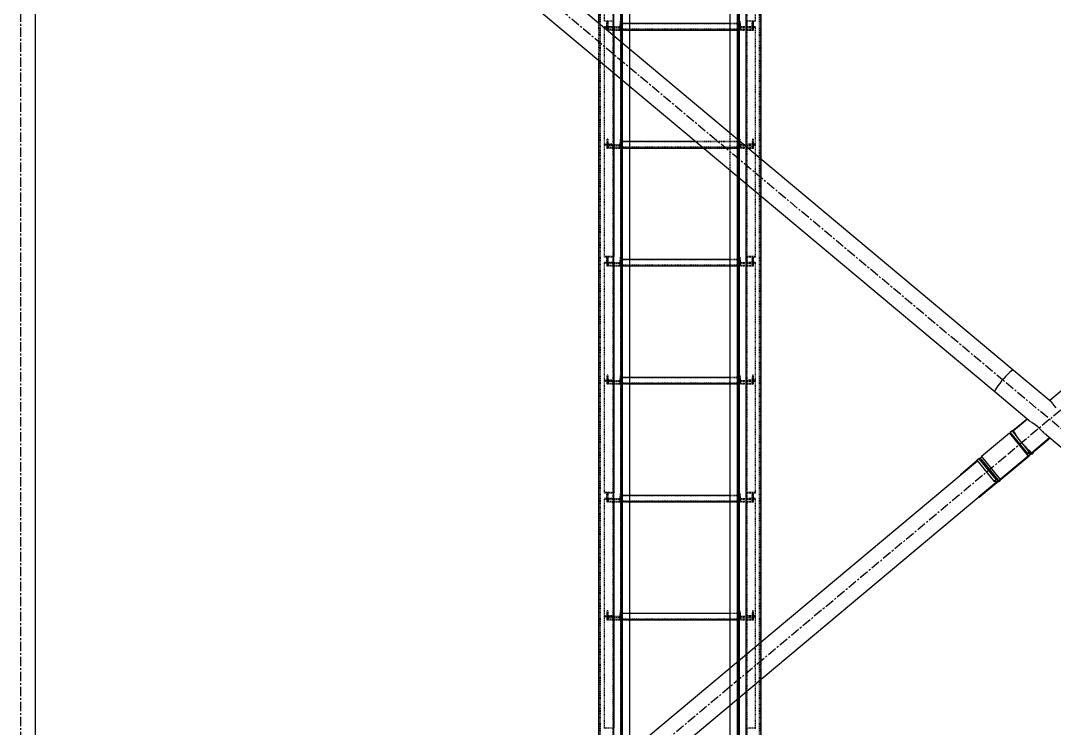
# Model space of a CAD drawing. Header units: millimetres. Extents: x 5143 to 30813, y 232 to 21408.
# Drawn here: x 10096 to 10972, y 11378 to 11978 of the extents above; entities that cross this region are included whole.
import ezdxf

# ---------------------------------------------------------------- set-up
doc = ezdxf.new("R2010")
doc.units = ezdxf.units.MM
doc.header["$LTSCALE"] = 0.25
for name, pattern in [('CENTER', [50.8, 31.75, -6.35, 6.35, -6.35]), ('XKITLINE00', [0]), ('XKITLINE02', [4, 2, -2]), ('XKITLINE03', [6, 3, -1, 1, -1])]:
    doc.linetypes.add(name, pattern=pattern)

msp = doc.modelspace()

# ---------------------------------------------------------------- linework, layer by layer
at = {"color": 3, "linetype": 'XKITLINE02'}
for p, q in [((10587.15, 10820.27), (10587.15, 12464.01)), ((10587.68, 10820.27), (10587.68, 12464.27)), ((10604.92, 10820.27), (10604.92, 12464.27)), ((10605.45, 10820.27), (10605.45, 12464.01)), ((10704.55, 10820.27), (10704.54, 12464.01)), ((10705.08, 10820.27), (10705.07, 12464.27)), ((10722.31, 10820.27), (10722.31, 12464.27)), ((10722.85, 10820.27), (10722.84, 12464.01)), ((10723.69, 10867.93), (10723.69, 12464.01)), ((10605, 10820.27), (10605, 12460.68)), ((10605.85, 10820.3), (10605.85, 12460.65)), ((10612.5, 10820.66), (10612.5, 12460.66)), ((10697.5, 10884.14), (10697.5, 12460.66)), ((10704.15, 10820.3), (10704.15, 12460.65)), ((10705, 10820.27), (10705, 12460.68)), ((10606.3, 10854.23), (10606.3, 12426.32)), ((10703.69, 10880.3), (10703.69, 12400.21)), ((10704.15, 12377.22), (10704.15, 10820.3)), ((10705, 12377.22), (10705, 10820.27)), ((10591.01, 11977.69), (10591.01, 12072.91)), ((10598.21, 11972.34), (10598.21, 12072.32)), ((10599.01, 11972.34), (10599.01, 12072.91)), ((10710.99, 11972.34), (10710.99, 12072.91)), ((10711.79, 11972.34), (10711.79, 12072.32)), ((10718.99, 11977.69), (10718.99, 12072.91)), ((10586.3, 11944.21), (10586.3, 11975.88)), ((10598.21, 11977.69), (10591.01, 11977.69)), ((10598.21, 11973.04), (10591.01, 11973.04)), ((10591.01, 11940.32), (10591.01, 11973.04)), ((10599.01, 11972.47), (10591.01, 11972.47)), ((10593.7, 11977.71), (10593.02, 11977.71)), ((10593.02, 11972.21), (10593.02, 11977.71)), ((10593.02, 11977.71), (10593.02, 11975.44)), ((10593.7, 11975.44), (10593.02, 11975.44)), ((10593.02, 11975.44), (10593.02, 11969.94)), ((10605.02, 11972.21), (10593.02, 11972.21)), ((10593.02, 11972.21), (10593.02, 11969.94)), ((10594.08, 11972.91), (10593.7, 11977.71)), ((10593.7, 11977.71), (10593.7, 11975.44)), ((10593.7, 11975.44), (10594.08, 11970.64)), ((10603.95, 11972.91), (10594.08, 11972.91)), ((10594.08, 11972.91), (10594.08, 11970.64)), ((10599.01, 11978.16), (10598.21, 11978.16)), ((10598.21, 11934.29), (10598.21, 11978.16)), ((10599.01, 11972.34), (10598.21, 11972.34)), ((10599.01, 11872.95), (10599.01, 11978.16)), ((10604.34, 11977.71), (10603.95, 11972.91)), ((10604.34, 11975.44), (10603.95, 11970.64)), ((10603.95, 11972.91), (10603.95, 11970.64)), ((10605.02, 11977.71), (10604.34, 11977.71)), ((10604.34, 11977.71), (10604.34, 11975.44)), ((10605.02, 11975.44), (10604.34, 11975.44)), ((10605.02, 11977.71), (10605.02, 11972.21)), ((10605.02, 11977.71), (10605.02, 11975.44)), ((10605.02, 11969.94), (10605.02, 11975.68)), ((10612.5, 11975.68), (10605.02, 11975.68)), ((10705, 11975.67), (10605.02, 11975.67)), ((10705, 11975.45), (10605.02, 11975.45)), ((10605.02, 11975.44), (10605.02, 11969.94)), ((10705, 11975.44), (10605.02, 11975.44)), ((10605.02, 11972.21), (10605.02, 11969.94)), ((10705, 11970.86), (10605.02, 11970.86)), ((10705, 11975.68), (10697.5, 11975.68)), ((10705, 11977.71), (10705, 11975.44)), ((10705, 11977.71), (10705, 11972.21)), ((10705.68, 11977.71), (10705, 11977.71)), ((10705, 11969.94), (10705, 11975.68)), ((10705, 11975.44), (10705, 11969.94)), ((10705.68, 11975.44), (10705, 11975.44)), ((10705, 11972.21), (10705, 11969.94)), ((10717, 11972.21), (10705, 11972.21)), ((10705.68, 11977.71), (10705.68, 11975.44)), ((10705.68, 11977.71), (10706.06, 11972.91)), ((10705.68, 11975.44), (10706.06, 11970.64)), ((10706.06, 11972.91), (10706.06, 11970.64)), ((10715.93, 11972.91), (10706.06, 11972.91)), ((10710.99, 11872.95), (10710.99, 11978.16)), ((10711.79, 11978.16), (10710.99, 11978.16)), ((10718.99, 11972.47), (10710.99, 11972.47)), ((10711.79, 11972.34), (10710.99, 11972.34)), ((10711.79, 11873.52), (10711.79, 11978.16)), ((10718.99, 11977.69), (10711.79, 11977.69)), ((10718.99, 11973.04), (10711.79, 11973.04)), ((10715.93, 11972.91), (10716.32, 11977.71)), ((10716.32, 11975.44), (10715.93, 11970.64)), ((10715.93, 11972.91), (10715.93, 11970.64)), ((10716.32, 11977.71), (10716.32, 11975.44)), ((10717, 11977.71), (10716.32, 11977.71)), ((10717, 11975.44), (10716.32, 11975.44)), ((10717, 11975.44), (10717, 11977.71)), ((10717, 11977.69), (10717, 11972.21)), ((10717, 11975.44), (10717, 11969.94)), ((10717, 11972.21), (10717, 11969.94)), ((10718.99, 11872.95), (10718.99, 11973.04)), ((10605.02, 11969.94), (10593.02, 11969.94)), ((10603.95, 11970.64), (10594.08, 11970.64)), ((10705, 11970.66), (10605.02, 11970.66)), ((10612.5, 11970.18), (10605.02, 11970.18)), ((10612.5, 11969.94), (10605.02, 11969.94)), ((10705, 11970.18), (10697.5, 11970.18)), ((10705, 11969.94), (10697.5, 11969.94)), ((10717, 11969.94), (10705, 11969.94)), ((10715.93, 11970.64), (10706.06, 11970.64)), ((10606.3, 11927.46), (10606.3, 11959.14)), ((10612.5, 11922.27), (10612.5, 11953.95)), ((10591.01, 11872.95), (10591.01, 11940.32)), ((10598.21, 11873.52), (10598.21, 11934.29)), ((10599.01, 11933.62), (10599.01, 11872.95)), ((10593.7, 11877.73), (10593.02, 11877.73)), ((10593.02, 11877.73), (10593.02, 11872.23)), ((10593.02, 11877.73), (10593.02, 11875.46)), ((10593.7, 11875.46), (10593.02, 11875.46)), ((10593.02, 11875.46), (10593.02, 11869.96)), ((10593.7, 11877.73), (10594.08, 11872.93)), ((10593.7, 11877.73), (10593.7, 11875.46)), ((10593.7, 11875.46), (10594.08, 11870.66)), ((10599.01, 11878.65), (10598.21, 11878.65)), ((10604.34, 11877.73), (10603.95, 11872.93)), ((10604.34, 11875.46), (10603.95, 11870.66)), ((10605.02, 11877.73), (10604.34, 11877.73)), ((10604.34, 11877.73), (10604.34, 11875.46)), ((10605.02, 11875.46), (10604.34, 11875.46)), ((10605.02, 11877.73), (10605.02, 11872.23)), ((10605.02, 11877.73), (10605.02, 11875.46)), ((10605.02, 11869.96), (10605.02, 11875.7)), ((10612.5, 11875.7), (10605.02, 11875.7)), ((10705, 11875.69), (10605.02, 11875.69)), ((10705, 11875.47), (10605.02, 11875.47)), ((10605.02, 11875.46), (10605.02, 11869.96)), ((10705, 11875.46), (10605.02, 11875.46)), ((10705, 11875.7), (10668.11, 11875.7)), ((10697.5, 11851.1), (10697.5, 11882.78)), ((10703.69, 11845.91), (10703.69, 11877.59)), ((10705, 11875.46), (10705, 11877.73)), ((10705, 11872.23), (10705, 11877.73)), ((10705.68, 11877.73), (10705, 11877.73)), ((10705, 11869.96), (10705, 11875.7)), ((10705, 11869.96), (10705, 11875.46)), ((10705.68, 11875.46), (10705, 11875.46)), ((10705.68, 11877.73), (10705.68, 11875.46)), ((10706.06, 11872.93), (10705.68, 11877.73)), ((10706.06, 11870.66), (10705.68, 11875.46)), ((10711.79, 11878.65), (10710.99, 11878.65)), ((10716.32, 11877.73), (10715.93, 11872.93)), ((10716.32, 11875.46), (10715.93, 11870.66)), ((10716.32, 11877.73), (10716.32, 11875.46)), ((10717, 11877.73), (10716.32, 11877.73)), ((10717, 11875.46), (10716.32, 11875.46)), ((10717, 11877.73), (10717, 11875.46)), ((10717, 11877.73), (10717, 11872.23)), ((10717, 11875.46), (10717, 11869.96)), ((10598.21, 11873.52), (10591.01, 11873.52)), ((10591.01, 11777.73), (10591.01, 11872.95)), ((10599.01, 11872.95), (10591.01, 11872.95)), ((10599.01, 11872.95), (10591.01, 11872.95)), ((10598.21, 11872.36), (10591.01, 11872.36)), ((10605.02, 11872.23), (10593.02, 11872.23)), ((10593.02, 11872.23), (10593.02, 11869.96)), ((10605.02, 11869.96), (10593.02, 11869.96)), ((10603.95, 11872.93), (10594.08, 11872.93)), ((10594.08, 11872.93), (10594.08, 11870.66)), ((10603.95, 11870.66), (10594.08, 11870.66)), ((10598.21, 11772.39), (10598.21, 11872.36)), ((10599.01, 11867.02), (10598.21, 11867.02)), ((10599.01, 11772.39), (10599.01, 11872.95)), ((10603.95, 11872.93), (10603.95, 11870.66)), ((10605.02, 11872.23), (10605.02, 11869.96)), ((10705, 11870.88), (10605.02, 11870.88)), ((10705, 11870.68), (10605.02, 11870.68)), ((10612.5, 11870.2), (10605.02, 11870.2)), ((10612.5, 11869.96), (10605.02, 11869.96)), ((10705, 11870.2), (10674.68, 11870.2)), ((10705, 11869.96), (10674.97, 11869.96)), ((10705, 11872.23), (10705, 11869.96)), ((10717, 11872.23), (10705, 11872.23)), ((10717, 11869.96), (10705, 11869.96)), ((10706.06, 11872.93), (10706.06, 11870.66)), ((10715.93, 11872.93), (10706.06, 11872.93)), ((10715.93, 11870.66), (10706.06, 11870.66)), ((10710.99, 11772.39), (10710.99, 11872.95)), ((10718.99, 11872.95), (10710.99, 11872.95)), ((10718.99, 11872.95), (10710.99, 11872.95)), ((10711.79, 11867.02), (10710.99, 11867.02)), ((10718.99, 11873.52), (10711.79, 11873.52)), ((10711.79, 11772.39), (10711.79, 11872.36)), ((10718.99, 11872.36), (10711.79, 11872.36)), ((10715.93, 11872.93), (10715.93, 11870.66)), ((10717, 11872.23), (10717, 11869.96)), ((10718.99, 11777.73), (10718.99, 11872.95)), ((10723.69, 11829.16), (10723.69, 11860.84)), ((10599.01, 11778.32), (10591.01, 11778.32)), ((10599.01, 11778.2), (10598.21, 11778.2)), ((10598.21, 11673.56), (10598.21, 11778.2)), ((10599.01, 11672.99), (10599.01, 11778.2)), ((10718.99, 11778.32), (10710.99, 11778.32)), ((10710.99, 11672.99), (10710.99, 11778.2)), ((10711.79, 11778.2), (10710.99, 11778.2)), ((10711.79, 11673.56), (10711.79, 11778.2)), ((10598.21, 11777.73), (10591.01, 11777.73)), ((10598.21, 11773.08), (10591.01, 11773.08)), ((10591.01, 11672.99), (10591.01, 11773.08)), ((10599.01, 11772.51), (10591.01, 11772.51)), ((10593.7, 11777.75), (10593.02, 11777.75)), ((10593.02, 11772.25), (10593.02, 11777.75)), ((10593.02, 11777.75), (10593.02, 11775.48)), ((10593.7, 11775.48), (10593.02, 11775.48)), ((10593.02, 11775.48), (10593.02, 11769.98)), ((10605.02, 11772.25), (10593.02, 11772.25)), ((10593.02, 11772.25), (10593.02, 11769.98)), ((10605.02, 11769.98), (10593.02, 11769.98)), ((10594.08, 11772.95), (10593.7, 11777.75)), ((10593.7, 11777.75), (10593.7, 11775.48)), ((10593.7, 11775.48), (10594.08, 11770.68)), ((10603.95, 11772.95), (10594.08, 11772.95)), ((10594.08, 11772.95), (10594.08, 11770.68)), ((10603.95, 11770.68), (10594.08, 11770.68)), ((10599.01, 11772.39), (10598.21, 11772.39)), ((10604.34, 11777.75), (10603.95, 11772.95)), ((10604.34, 11775.48), (10603.95, 11770.68)), ((10603.95, 11772.95), (10603.95, 11770.68)), ((10605.02, 11777.75), (10604.34, 11777.75)), ((10604.34, 11777.75), (10604.34, 11775.48)), ((10605.02, 11775.48), (10604.34, 11775.48)), ((10605.02, 11777.75), (10605.02, 11772.25)), ((10605.02, 11777.75), (10605.02, 11775.48)), ((10605.02, 11769.98), (10605.02, 11775.72)), ((10612.5, 11775.72), (10605.02, 11775.72)), ((10705, 11775.71), (10605.02, 11775.71)), ((10705, 11775.49), (10605.02, 11775.49)), ((10605.02, 11775.48), (10605.02, 11769.98)), ((10705, 11775.48), (10605.02, 11775.48)), ((10605.02, 11772.25), (10605.02, 11769.98)), ((10705, 11770.9), (10605.02, 11770.9)), ((10705, 11770.7), (10605.02, 11770.7)), ((10612.5, 11770.22), (10605.02, 11770.22)), ((10612.5, 11769.98), (10605.02, 11769.98)), ((10705, 11775.72), (10697.5, 11775.72)), ((10705, 11770.22), (10697.5, 11770.22)), ((10705, 11769.98), (10697.5, 11769.98)), ((10705, 11777.75), (10705, 11775.48)), ((10705, 11777.75), (10705, 11772.25)), ((10705.68, 11777.75), (10705, 11777.75)), ((10705, 11769.98), (10705, 11775.72)), ((10705, 11775.48), (10705, 11769.98)), ((10705.68, 11775.48), (10705, 11775.48)), ((10705, 11772.25), (10705, 11769.98)), ((10717, 11772.25), (10705, 11772.25)), ((10717, 11769.98), (10705, 11769.98)), ((10705.68, 11777.75), (10705.68, 11775.48)), ((10705.68, 11777.75), (10706.06, 11772.95)), ((10705.68, 11775.48), (10706.06, 11770.68)), ((10706.06, 11772.95), (10706.06, 11770.68)), ((10715.93, 11772.95), (10706.06, 11772.95)), ((10715.93, 11770.68), (10706.06, 11770.68)), ((10718.99, 11772.51), (10710.99, 11772.51)), ((10711.79, 11772.39), (10710.99, 11772.39)), ((10718.99, 11777.73), (10711.79, 11777.73)), ((10718.99, 11773.08), (10711.79, 11773.08)), ((10715.93, 11772.95), (10716.32, 11777.75)), ((10716.32, 11775.48), (10715.93, 11770.68)), ((10715.93, 11772.95), (10715.93, 11770.68)), ((10716.32, 11777.75), (10716.32, 11775.48)), ((10717, 11777.75), (10716.32, 11777.75)), ((10717, 11775.48), (10716.32, 11775.48)), ((10717, 11775.48), (10717, 11777.75)), ((10717, 11777.73), (10717, 11772.25)), ((10717, 11775.48), (10717, 11769.98)), ((10717, 11772.25), (10717, 11769.98)), ((10718.99, 11672.99), (10718.99, 11773.08)), ((10598.21, 11673.56), (10591.01, 11673.56)), ((10591.01, 11577.77), (10591.01, 11672.99)), ((10599.01, 11672.99), (10591.01, 11672.99)), ((10599.01, 11672.99), (10591.01, 11672.99)), ((10593.7, 11677.77), (10593.02, 11677.77)), ((10593.02, 11677.77), (10593.02, 11672.27)), ((10593.02, 11677.77), (10593.02, 11675.5)), ((10593.7, 11675.5), (10593.02, 11675.5)), ((10593.02, 11675.5), (10593.02, 11670)), ((10593.7, 11677.77), (10594.08, 11672.97)), ((10593.7, 11677.77), (10593.7, 11675.5)), ((10593.7, 11675.5), (10594.08, 11670.7)), ((10599.01, 11678.69), (10598.21, 11678.69)), ((10599.01, 11572.43), (10599.01, 11672.99)), ((10604.34, 11677.77), (10603.95, 11672.97)), ((10604.34, 11675.5), (10603.95, 11670.7)), ((10605.02, 11677.77), (10604.34, 11677.77)), ((10604.34, 11677.77), (10604.34, 11675.5)), ((10605.02, 11675.5), (10604.34, 11675.5)), ((10605.02, 11677.77), (10605.02, 11672.27)), ((10605.02, 11677.77), (10605.02, 11675.5)), ((10605.02, 11670), (10605.02, 11675.74)), ((10612.5, 11675.74), (10605.02, 11675.74)), ((10705, 11675.73), (10605.02, 11675.73)), ((10705, 11675.51), (10605.02, 11675.51)), ((10605.02, 11675.5), (10605.02, 11670)), ((10705, 11675.5), (10605.02, 11675.5)), ((10705, 11675.74), (10697.5, 11675.74)), ((10705, 11677.77), (10705, 11675.5)), ((10705, 11677.77), (10705, 11672.27)), ((10705.68, 11677.77), (10705, 11677.77)), ((10705, 11670), (10705, 11675.74)), ((10705, 11675.5), (10705, 11670)), ((10705.68, 11675.5), (10705, 11675.5)), ((10705.68, 11677.77), (10705.68, 11675.5)), ((10705.68, 11677.77), (10706.06, 11672.97)), ((10705.68, 11675.5), (10706.06, 11670.7)), ((10711.79, 11678.69), (10710.99, 11678.69)), ((10710.99, 11572.43), (10710.99, 11672.99)), ((10718.99, 11672.99), (10710.99, 11672.99)), ((10718.99, 11672.99), (10710.99, 11672.99)), ((10718.99, 11673.56), (10711.79, 11673.56)), ((10716.32, 11677.77), (10715.93, 11672.97)), ((10716.32, 11675.5), (10715.93, 11670.7)), ((10716.32, 11677.77), (10716.32, 11675.5)), ((10717, 11677.77), (10716.32, 11677.77)), ((10717, 11675.5), (10716.32, 11675.5)), ((10717, 11677.77), (10717, 11675.5)), ((10717, 11677.77), (10717, 11672.27)), ((10717, 11675.5), (10717, 11670)), ((10718.99, 11577.77), (10718.99, 11672.99)), ((10598.21, 11672.4), (10591.01, 11672.4)), ((10605.02, 11672.27), (10593.02, 11672.27)), ((10593.02, 11672.27), (10593.02, 11670)), ((10605.02, 11670), (10593.02, 11670)), ((10603.95, 11672.97), (10594.08, 11672.97)), ((10594.08, 11672.97), (10594.08, 11670.7)), ((10603.95, 11670.7), (10594.08, 11670.7)), ((10598.21, 11572.43), (10598.21, 11672.4)), ((10599.01, 11667.06), (10598.21, 11667.06)), ((10603.95, 11672.97), (10603.95, 11670.7)), ((10605.02, 11672.27), (10605.02, 11670)), ((10705, 11670.92), (10605.02, 11670.92)), ((10705, 11670.72), (10605.02, 11670.72)), ((10612.5, 11670.25), (10605.02, 11670.25)), ((10612.5, 11670), (10605.02, 11670)), ((10705, 11670.25), (10697.5, 11670.25)), ((10705, 11670), (10697.5, 11670)), ((10705, 11672.27), (10705, 11670)), ((10717, 11672.27), (10705, 11672.27)), ((10717, 11670), (10705, 11670)), ((10706.06, 11672.97), (10706.06, 11670.7)), ((10715.93, 11672.97), (10706.06, 11672.97)), ((10715.93, 11670.7), (10706.06, 11670.7)), ((10711.79, 11667.06), (10710.99, 11667.06)), ((10711.79, 11572.43), (10711.79, 11672.4)), ((10718.99, 11672.4), (10711.79, 11672.4)), ((10715.93, 11672.97), (10715.93, 11670.7)), ((10717, 11672.27), (10717, 11670)), ((10599.01, 11578.36), (10591.01, 11578.36)), ((10598.21, 11577.77), (10591.01, 11577.77)), ((10593.7, 11577.79), (10593.02, 11577.79)), ((10593.02, 11572.29), (10593.02, 11577.79)), ((10593.02, 11577.79), (10593.02, 11575.52)), ((10594.08, 11572.99), (10593.7, 11577.79)), ((10593.7, 11577.79), (10593.7, 11575.52)), ((10599.01, 11578.24), (10598.21, 11578.24)), ((10598.21, 11473.61), (10598.21, 11578.24)), ((10599.01, 11473.04), (10599.01, 11578.24)), ((10604.34, 11577.79), (10603.95, 11572.99)), ((10605.02, 11577.79), (10604.34, 11577.79)), ((10604.34, 11577.79), (10604.34, 11575.52)), ((10605.02, 11577.79), (10605.02, 11572.29)), ((10605.02, 11577.79), (10605.02, 11575.52)), ((10705, 11577.79), (10705, 11575.52)), ((10705, 11577.79), (10705, 11572.29)), ((10705.68, 11577.79), (10705, 11577.79)), ((10705.68, 11577.79), (10705.68, 11575.52)), ((10705.68, 11577.79), (10706.06, 11572.99)), ((10718.99, 11578.36), (10710.99, 11578.36)), ((10710.99, 11473.04), (10710.99, 11578.24)), ((10711.79, 11578.24), (10710.99, 11578.24)), ((10711.79, 11473.61), (10711.79, 11578.24)), ((10718.99, 11577.77), (10711.79, 11577.77)), ((10715.93, 11572.99), (10716.32, 11577.79)), ((10716.32, 11577.79), (10716.32, 11575.52)), ((10717, 11577.79), (10716.32, 11577.79)), ((10717, 11575.52), (10717, 11577.79)), ((10717, 11577.77), (10717, 11572.29)), ((10598.21, 11573.12), (10591.01, 11573.12)), ((10591.01, 11473.04), (10591.01, 11573.12)), ((10599.01, 11572.55), (10591.01, 11572.55)), ((10593.7, 11575.52), (10593.02, 11575.52)), ((10593.02, 11575.52), (10593.02, 11570.02)), ((10605.02, 11572.29), (10593.02, 11572.29)), ((10593.02, 11572.29), (10593.02, 11570.02)), ((10605.02, 11570.02), (10593.02, 11570.02)), ((10593.7, 11575.52), (10594.08, 11570.72)), ((10603.95, 11572.99), (10594.08, 11572.99)), ((10594.08, 11572.99), (10594.08, 11570.72)), ((10603.95, 11570.72), (10594.08, 11570.72)), ((10599.01, 11572.43), (10598.21, 11572.43)), ((10604.34, 11575.52), (10603.95, 11570.72)), ((10603.95, 11572.99), (10603.95, 11570.72)), ((10605.02, 11575.52), (10604.34, 11575.52)), ((10605.02, 11570.02), (10605.02, 11575.76)), ((10612.5, 11575.76), (10605.02, 11575.76)), ((10705, 11575.75), (10605.02, 11575.75)), ((10705, 11575.54), (10605.02, 11575.54)), ((10605.02, 11575.52), (10605.02, 11570.02)), ((10705, 11575.52), (10605.02, 11575.52)), ((10605.02, 11572.29), (10605.02, 11570.02)), ((10705, 11570.94), (10605.02, 11570.94)), ((10705, 11570.74), (10605.02, 11570.74)), ((10612.5, 11570.27), (10605.02, 11570.27)), ((10612.5, 11570.02), (10605.02, 11570.02)), ((10705, 11575.76), (10697.5, 11575.76)), ((10705, 11570.27), (10697.5, 11570.27)), ((10705, 11570.02), (10697.5, 11570.02)), ((10705, 11570.02), (10705, 11575.76)), ((10705, 11575.52), (10705, 11570.02)), ((10705.68, 11575.52), (10705, 11575.52)), ((10705, 11572.29), (10705, 11570.02)), ((10717, 11572.29), (10705, 11572.29)), ((10717, 11570.02), (10705, 11570.02)), ((10705.68, 11575.52), (10706.06, 11570.72)), ((10706.06, 11572.99), (10706.06, 11570.72)), ((10715.93, 11572.99), (10706.06, 11572.99)), ((10715.93, 11570.72), (10706.06, 11570.72)), ((10718.99, 11572.55), (10710.99, 11572.55)), ((10711.79, 11572.43), (10710.99, 11572.43)), ((10718.99, 11573.12), (10711.79, 11573.12)), ((10716.32, 11575.52), (10715.93, 11570.72)), ((10715.93, 11572.99), (10715.93, 11570.72)), ((10717, 11575.52), (10716.32, 11575.52)), ((10717, 11575.52), (10717, 11570.02)), ((10717, 11572.29), (10717, 11570.02)), ((10718.99, 11473.04), (10718.99, 11573.12)), ((10598.21, 11473.61), (10591.01, 11473.61)), ((10591.01, 11377.81), (10591.01, 11473.04)), ((10599.01, 11473.04), (10591.01, 11473.04)), ((10599.01, 11473.04), (10591.01, 11473.04)), ((10598.21, 11472.44), (10591.01, 11472.44)), ((10593.7, 11477.81), (10593.02, 11477.81)), ((10593.02, 11477.81), (10593.02, 11472.31)), ((10593.02, 11477.81), (10593.02, 11475.54)), ((10593.7, 11475.54), (10593.02, 11475.54)), ((10593.02, 11475.54), (10593.02, 11470.04)), ((10605.02, 11472.31), (10593.02, 11472.31)), ((10593.02, 11472.31), (10593.02, 11470.04)), ((10593.7, 11477.81), (10594.08, 11473.01)), ((10593.7, 11477.81), (10593.7, 11475.54)), ((10593.7, 11475.54), (10594.08, 11470.74)), ((10603.95, 11473.01), (10594.08, 11473.01)), ((10594.08, 11473.01), (10594.08, 11470.74)), ((10599.01, 11478.73), (10598.21, 11478.73)), ((10598.21, 11372.47), (10598.21, 11472.44)), ((10599.01, 11372.47), (10599.01, 11473.04)), ((10604.34, 11477.81), (10603.95, 11473.01)), ((10604.34, 11475.54), (10603.95, 11470.74)), ((10603.95, 11473.01), (10603.95, 11470.74)), ((10605.02, 11477.81), (10604.34, 11477.81)), ((10604.34, 11477.81), (10604.34, 11475.54)), ((10605.02, 11475.54), (10604.34, 11475.54)), ((10605.02, 11477.81), (10605.02, 11472.31)), ((10605.02, 11477.81), (10605.02, 11475.54)), ((10605.02, 11470.04), (10605.02, 11475.79)), ((10612.5, 11475.79), (10605.02, 11475.79)), ((10705, 11475.77), (10605.02, 11475.77)), ((10705, 11475.56), (10605.02, 11475.56)), ((10705, 11475.54), (10605.02, 11475.54)), ((10605.02, 11475.54), (10605.02, 11470.04)), ((10605.02, 11472.31), (10605.02, 11470.04)), ((10705, 11475.79), (10697.5, 11475.79)), ((10705, 11477.81), (10705, 11475.54)), ((10705, 11477.81), (10705, 11472.31)), ((10705.68, 11477.81), (10705, 11477.81)), ((10705, 11470.04), (10705, 11475.79)), ((10705, 11475.54), (10705, 11470.04)), ((10705.68, 11475.54), (10705, 11475.54)), ((10705, 11472.31), (10705, 11470.04)), ((10717, 11472.31), (10705, 11472.31)), ((10705.68, 11477.81), (10705.68, 11475.54)), ((10705.68, 11477.81), (10706.06, 11473.01)), ((10705.68, 11475.54), (10706.06, 11470.74)), ((10706.06, 11473.01), (10706.06, 11470.74)), ((10715.93, 11473.01), (10706.06, 11473.01)), ((10711.79, 11478.73), (10710.99, 11478.73)), ((10718.99, 11473.04), (10710.99, 11473.04)), ((10710.99, 11372.47), (10710.99, 11473.04)), ((10718.99, 11473.04), (10710.99, 11473.04)), ((10718.99, 11473.61), (10711.79, 11473.61)), ((10711.79, 11372.47), (10711.79, 11472.44)), ((10718.99, 11472.44), (10711.79, 11472.44)), ((10716.32, 11477.81), (10715.93, 11473.01)), ((10716.32, 11475.54), (10715.93, 11470.74)), ((10715.93, 11473.01), (10715.93, 11470.74)), ((10716.32, 11477.81), (10716.32, 11475.54)), ((10717, 11477.81), (10716.32, 11477.81)), ((10717, 11475.54), (10716.32, 11475.54)), ((10717, 11477.81), (10717, 11475.54)), ((10717, 11477.81), (10717, 11472.31)), ((10717, 11475.54), (10717, 11470.04)), ((10717, 11472.31), (10717, 11470.04)), ((10718.99, 11377.81), (10718.99, 11473.04)), ((10605.02, 11470.04), (10593.02, 11470.04)), ((10603.95, 11470.74), (10594.08, 11470.74)), ((10599.01, 11467.1), (10598.21, 11467.1)), ((10705, 11470.96), (10605.02, 11470.96)), ((10705, 11470.76), (10605.02, 11470.76)), ((10612.5, 11470.29), (10605.02, 11470.29)), ((10612.5, 11470.04), (10605.02, 11470.04)), ((10705, 11470.29), (10697.5, 11470.29)), ((10705, 11470.04), (10697.5, 11470.04)), ((10717, 11470.04), (10705, 11470.04)), ((10715.93, 11470.74), (10706.06, 11470.74)), ((10711.79, 11467.1), (10710.99, 11467.1)), ((10723.69, 11419.75), (10723.69, 11451.37)), ((10697.5, 11397.81), (10697.5, 11429.43)), ((10703.69, 11403), (10703.69, 11434.63)), ((10599.01, 11378.4), (10591.01, 11378.4)), ((10718.99, 11378.4), (10710.99, 11378.4))]:
    msp.add_line(p, q, dxfattribs=at)
at = {"color": 1, "linetype": 'XKITLINE03'}
for p, q in [((10599, 10814.34), (10599, 12467.81)), ((10711, 10814.34), (10710.99, 12467.81)), ((10605, 10820.27), (10605, 12460.27)), ((10705, 12460.27), (10705, 10820.27)), ((10599.01, 11972.47), (10599.01, 11872.95)), ((10605.02, 11972.21), (10605.02, 11969.94)), ((10705, 11969.94), (10705, 11972.21)), ((10710.99, 11872.95), (10710.99, 11972.47)), ((10705, 11970.18), (10605.02, 11970.18)), ((10599.01, 11872.95), (10599.01, 11778.32)), ((10605.02, 11872.23), (10605.02, 11869.96)), ((10705, 11870.2), (10605.02, 11870.2)), ((10705, 11869.96), (10705, 11872.23)), ((10710.99, 11778.32), (10710.99, 11872.95)), ((10599.01, 11772.51), (10599.01, 11672.99)), ((10605.02, 11772.25), (10605.02, 11769.98)), ((10705, 11770.22), (10605.02, 11770.22)), ((10705, 11769.98), (10705, 11772.25)), ((10710.99, 11672.99), (10710.99, 11772.51)), ((10599.01, 11672.99), (10599.01, 11578.36)), ((10710.99, 11578.36), (10710.99, 11672.99)), ((10605.02, 11672.27), (10605.02, 11670)), ((10705, 11670.25), (10605.02, 11670.25)), ((10705, 11670), (10705, 11672.27)), ((10599.01, 11572.55), (10599.01, 11473.04)), ((10605.02, 11572.29), (10605.02, 11570.02)), ((10705, 11570.27), (10605.02, 11570.27)), ((10705, 11570.02), (10705, 11572.29)), ((10710.99, 11473.04), (10710.99, 11572.55)), ((10599.01, 11473.04), (10599.01, 11378.4)), ((10605.02, 11472.31), (10605.02, 11470.04)), ((10705, 11470.04), (10705, 11472.31)), ((10710.99, 11378.4), (10710.99, 11473.04)), ((10705, 11470.29), (10605.02, 11470.29))]:
    msp.add_line(p, q, dxfattribs=at)
at = {"color": 8, "linetype": 'CENTER'}
for p, q in [((10096.38, 10910.27), (10096.38, 12370.27)), ((10929.55, 11672.63), (10096.38, 12370.27)), ((11005.43, 11609.09), (10929.55, 11672.63)), ((11006.79, 11672.6), (10930.63, 11608.82)), ((10930.63, 11608.82), (10096.38, 10910.27))]:
    msp.add_line(p, q, dxfattribs=at)
at = {"color": 8, "linetype": 'XKITLINE00'}
for p, q in [((10937.21, 11682.05), (10139.54, 12349.97)), ((10921.88, 11663.21), (10108.4, 12344.38)), ((10108.56, 12344.24), (10108.56, 10936.3)), ((10936.56, 11681.86), (10935.55, 11681.21)), ((10936.56, 11681.86), (10935.55, 11681.21)), ((10937.21, 11682.05), (10936.56, 11681.86)), ((10937.21, 11682.05), (10936.56, 11681.86)), ((10969.4, 11655.1), (10937.21, 11682.05)), ((10998.89, 11681.8), (10968.2, 11656.11)), ((10929.21, 11674.93), (10927.46, 11672.84)), ((10929.21, 11674.93), (10927.46, 11672.84)), ((10930.99, 11676.91), (10929.21, 11674.93)), ((10930.99, 11676.91), (10929.21, 11674.93)), ((10932.69, 11678.67), (10930.99, 11676.91)), ((10932.69, 11678.67), (10930.99, 11676.91)), ((10934.24, 11680.13), (10932.69, 11678.67)), ((10934.24, 11680.13), (10932.69, 11678.67)), ((10935.55, 11681.21), (10934.24, 11680.13)), ((10935.55, 11681.21), (10934.24, 11680.13)), ((10921.73, 11664.24), (10921.61, 11663.5)), ((10921.73, 11664.24), (10921.61, 11663.5)), ((10922.25, 11665.4), (10921.73, 11664.24)), ((10922.25, 11665.4), (10921.73, 11664.24)), ((10923.13, 11666.93), (10922.25, 11665.4)), ((10923.13, 11666.93), (10922.25, 11665.4)), ((10924.34, 11668.74), (10923.13, 11666.93)), ((10924.34, 11668.74), (10923.13, 11666.93)), ((10925.8, 11670.74), (10924.34, 11668.74)), ((10925.8, 11670.74), (10924.34, 11668.74)), ((10927.46, 11672.84), (10925.8, 11670.74)), ((10927.46, 11672.84), (10925.8, 11670.74)), ((10921.61, 11663.5), (10921.88, 11663.21)), ((10921.61, 11663.5), (10921.88, 11663.21)), ((10950.43, 11639.31), (10921.88, 11663.21)), ((10969.4, 11655.1), (10969.46, 11654.98)), ((10969.46, 11654.98), (10970.46, 11653.62)), ((10970.46, 11653.62), (10970.95, 11653.06)), ((10970.95, 11653.06), (10971.7, 11651.89)), ((10971.7, 11651.89), (10973.29, 11650.02)), ((10948.97, 11640.53), (10936.88, 11630.4)), ((10949.28, 11640.27), (10937.58, 11630.47)), ((10950.59, 11639.18), (10950.43, 11639.31)), ((10951.93, 11638.1), (10950.59, 11639.18)), ((10936.23, 11630.47), (10934.71, 11629.2)), ((10934.71, 11629.2), (10949.38, 11611.18)), ((10937.61, 11630.33), (10936.23, 11630.47)), ((10936.23, 11630.47), (10941.52, 11623.98)), ((10937.58, 11630.47), (10937.72, 11629.82)), ((10937.72, 11629.82), (10938.25, 11628.74)), ((10953.8, 11636.9), (10952.34, 11637.76)), ((10955.89, 11635.45), (10953.8, 11636.9)), ((10958.03, 11633.76), (10955.89, 11635.45)), ((10960.1, 11631.92), (10958.03, 11633.76)), ((10962.01, 11630.02), (10960.1, 11631.92)), ((10962.01, 11630.02), (10963.26, 11628.62)), ((10934.1, 11628.39), (10910.49, 11608.62)), ((10934.43, 11628.35), (10934.1, 11628.39)), ((10934.1, 11628.39), (10949.78, 11609.13)), ((10935.01, 11628.83), (10934.43, 11628.35)), ((10934.43, 11628.35), (10950.11, 11609.1)), ((10938.25, 11628.74), (10939.15, 11627.28)), ((10968.31, 11624.34), (10938.68, 11599.53)), ((10968.49, 11624.18), (10939.01, 11599.5)), ((10939.15, 11627.28), (10940.36, 11625.53)), ((10940.36, 11625.53), (10941.83, 11623.56)), ((10941.83, 11623.56), (10943.49, 11621.47)), ((10943.49, 11621.47), (10945.24, 11619.38)), ((10967.99, 11624.61), (10952.9, 11611.97)), ((10965.4, 11626.78), (10963.73, 11628.22)), ((10965.63, 11626.58), (10965.4, 11626.78)), ((10997.76, 11599.68), (10965.63, 11626.58)), ((10945.24, 11619.38), (10947, 11617.38)), ((10945.62, 11618.95), (10950.9, 11612.45)), ((10947, 11617.38), (10948.69, 11615.57)), ((10950.22, 11614.05), (10948.69, 11615.57)), ((10950.9, 11612.45), (10949.38, 11611.18)), ((10951.51, 11612.89), (10950.22, 11614.05)), ((10952.28, 11612.31), (10950.9, 11612.45)), ((10952.5, 11612.14), (10951.13, 11610.99)), ((10952.49, 11612.15), (10951.51, 11612.89)), ((10952.9, 11611.97), (10952.49, 11612.15)), ((10954.73, 11612.04), (10953.2, 11610.77)), ((10954.73, 11612.04), (10954.08, 11612.11)), ((10954.43, 11612.41), (10954.73, 11612.04)), ((10907.08, 11604.93), (10107.67, 10935.55)), ((10906.82, 11605.24), (10892.54, 11593.27)), ((10908.05, 11606.88), (10906.53, 11605.6)), ((10906.53, 11605.6), (10921.2, 11587.58)), ((10909.8, 11606.69), (10908.05, 11606.88)), ((10908.05, 11606.88), (10922.72, 11588.86)), ((10910.64, 11608.43), (10908.7, 11606.81)), ((10909.8, 11606.69), (10924.47, 11588.67)), ((10910.49, 11608.62), (10926.17, 11589.36)), ((10949.78, 11609.13), (10926.17, 11589.36)), ((10950.11, 11609.1), (10926.5, 11589.33)), ((10950.43, 11609.06), (10926.82, 11589.29)), ((10950.76, 11609.03), (10927.15, 11589.26)), ((10951.13, 11610.99), (10949.38, 11611.18)), ((10950.11, 11609.1), (10949.78, 11609.13)), ((10950.76, 11609.03), (10950.43, 11609.06)), ((10950.61, 11609.21), (10950.76, 11609.03)), ((10953.2, 11610.77), (10952.55, 11610.84)), ((10937.92, 11598.9), (10908.22, 11574.02)), ((10938.25, 11598.86), (10908.54, 11573.99)), ((10911.81, 11599.11), (10912.13, 11598.69)), ((10912.13, 11598.69), (10913.78, 11596.6)), ((10913.78, 11596.6), (10915.53, 11594.5)), ((10915.53, 11594.5), (10915.91, 11594.07)), ((10938.25, 11598.86), (10937.92, 11598.9)), ((10938.1, 11599.04), (10938.25, 11598.86)), ((10939.01, 11599.5), (10938.68, 11599.53)), ((10892.54, 11593.27), (10892.79, 11592.97)), ((10923.19, 11587.1), (10907.96, 11574.34)), ((10922.72, 11588.86), (10921.2, 11587.58)), ((10922.95, 11587.39), (10921.2, 11587.58)), ((10922.79, 11587.27), (10922.58, 11587.43)), ((10924.47, 11588.67), (10922.72, 11588.86)), ((10923.19, 11587.1), (10922.79, 11587.27)), ((10924.47, 11588.67), (10922.95, 11587.39)), ((10922.95, 11587.39), (10923.19, 11587.1)), ((10925.02, 11587.17), (10924.37, 11587.24)), ((10926.55, 11588.45), (10925.02, 11587.17)), ((10926.55, 11588.45), (10925.9, 11588.52)), ((10926.5, 11589.33), (10926.17, 11589.36)), ((10926.25, 11588.81), (10926.55, 11588.45)), ((10927.15, 11589.26), (10926.82, 11589.29)), ((10908.11, 11574.15), (10139.52, 10930.57)), ((10907.96, 11574.34), (10908.22, 11574.02)), ((10908.54, 11573.99), (10908.22, 11574.02))]:
    msp.add_line(p, q, dxfattribs=at)
at = {"color": 7, "linetype": 'XKITLINE00'}
for p, q in [((10586.3, 11975.88), (10586.3, 12349.97)), ((10606.3, 11959.14), (10606.3, 12349.97)), ((10612.5, 11953.95), (10612.5, 12349.97)), ((10697.5, 11882.78), (10697.5, 12349.97)), ((10703.69, 11877.59), (10703.69, 12349.97)), ((10723.69, 11860.84), (10723.69, 12349.97)), ((10697.5, 11975.68), (10612.5, 11975.68)), ((10697.5, 11970.18), (10612.5, 11970.18)), ((10697.5, 11969.94), (10612.5, 11969.94)), ((10586.3, 11336.33), (10586.3, 11944.21)), ((10606.3, 11353.07), (10606.3, 11927.46)), ((10612.5, 11358.26), (10612.5, 11922.27)), ((10668.11, 11875.7), (10612.5, 11875.7)), ((10674.68, 11870.2), (10612.5, 11870.2)), ((10674.97, 11869.96), (10612.5, 11869.96)), ((10697.5, 11429.43), (10697.5, 11851.1)), ((10703.69, 11434.63), (10703.69, 11845.91)), ((10723.69, 11451.37), (10723.69, 11829.16)), ((10697.5, 11775.72), (10612.5, 11775.72)), ((10697.5, 11770.22), (10612.5, 11770.22)), ((10697.5, 11769.98), (10612.5, 11769.98)), ((10697.5, 11675.74), (10612.5, 11675.74)), ((10697.5, 11670.25), (10612.5, 11670.25)), ((10697.5, 11670), (10612.5, 11670)), ((10697.5, 11575.76), (10612.5, 11575.76)), ((10697.5, 11570.27), (10612.5, 11570.27)), ((10697.5, 11570.02), (10612.5, 11570.02)), ((10697.5, 11475.79), (10612.5, 11475.79)), ((10697.5, 11470.29), (10612.5, 11470.29)), ((10697.5, 11470.04), (10612.5, 11470.04)), ((10723.69, 10930.57), (10723.69, 11419.75)), ((10703.69, 10930.57), (10703.69, 11403)), ((10697.5, 10930.57), (10697.5, 11397.81))]:
    msp.add_line(p, q, dxfattribs=at)
at = {"color": 1, "linetype": 'XKITLINE00'}
for centre in [(10599.01, 11972.47), (10605.02, 11972.21), (10705, 11972.21), (10710.99, 11972.47), (10605.02, 11970.18), (10605.02, 11969.94), (10705, 11970.18), (10705, 11969.94), (10599.01, 11872.95), (10599.01, 11872.95), (10605.02, 11872.23), (10605.02, 11870.2), (10605.02, 11869.96), (10705, 11872.23), (10705, 11870.2), (10705, 11869.96), (10710.99, 11872.95), (10710.99, 11872.95), (10599.01, 11778.32), (10710.99, 11778.32), (10599.01, 11772.51), (10605.02, 11772.25), (10605.02, 11770.22), (10605.02, 11769.98), (10705, 11772.25), (10705, 11770.22), (10705, 11769.98), (10710.99, 11772.51), (10599.01, 11672.99), (10599.01, 11672.99), (10710.99, 11672.99), (10710.99, 11672.99), (10605.02, 11672.27), (10605.02, 11670.25), (10605.02, 11670), (10705, 11672.27), (10705, 11670.25), (10705, 11670), (10599.01, 11578.36), (10710.99, 11578.36), (10599.01, 11572.55), (10605.02, 11572.29), (10605.02, 11570.27), (10605.02, 11570.02), (10705, 11572.29), (10705, 11570.27), (10705, 11570.02), (10710.99, 11572.55), (10599.01, 11473.04), (10599.01, 11473.04), (10605.02, 11472.31), (10705, 11472.31), (10710.99, 11473.04), (10710.99, 11473.04), (10605.02, 11470.29), (10605.02, 11470.04), (10705, 11470.29), (10705, 11470.04), (10599.01, 11378.4), (10710.99, 11378.4)]:
    msp.add_circle(centre, 0.05, dxfattribs=at)
at = {"color": 8, "linetype": 'XKITLINE00'}
for centre in [(10929.55, 11672.63), (10929.55, 11672.63), (10930.63, 11608.82), (10930.63, 11608.82)]:
    msp.add_circle(centre, 0.05, dxfattribs=at)

doc.saveas('drawing.dxf')
